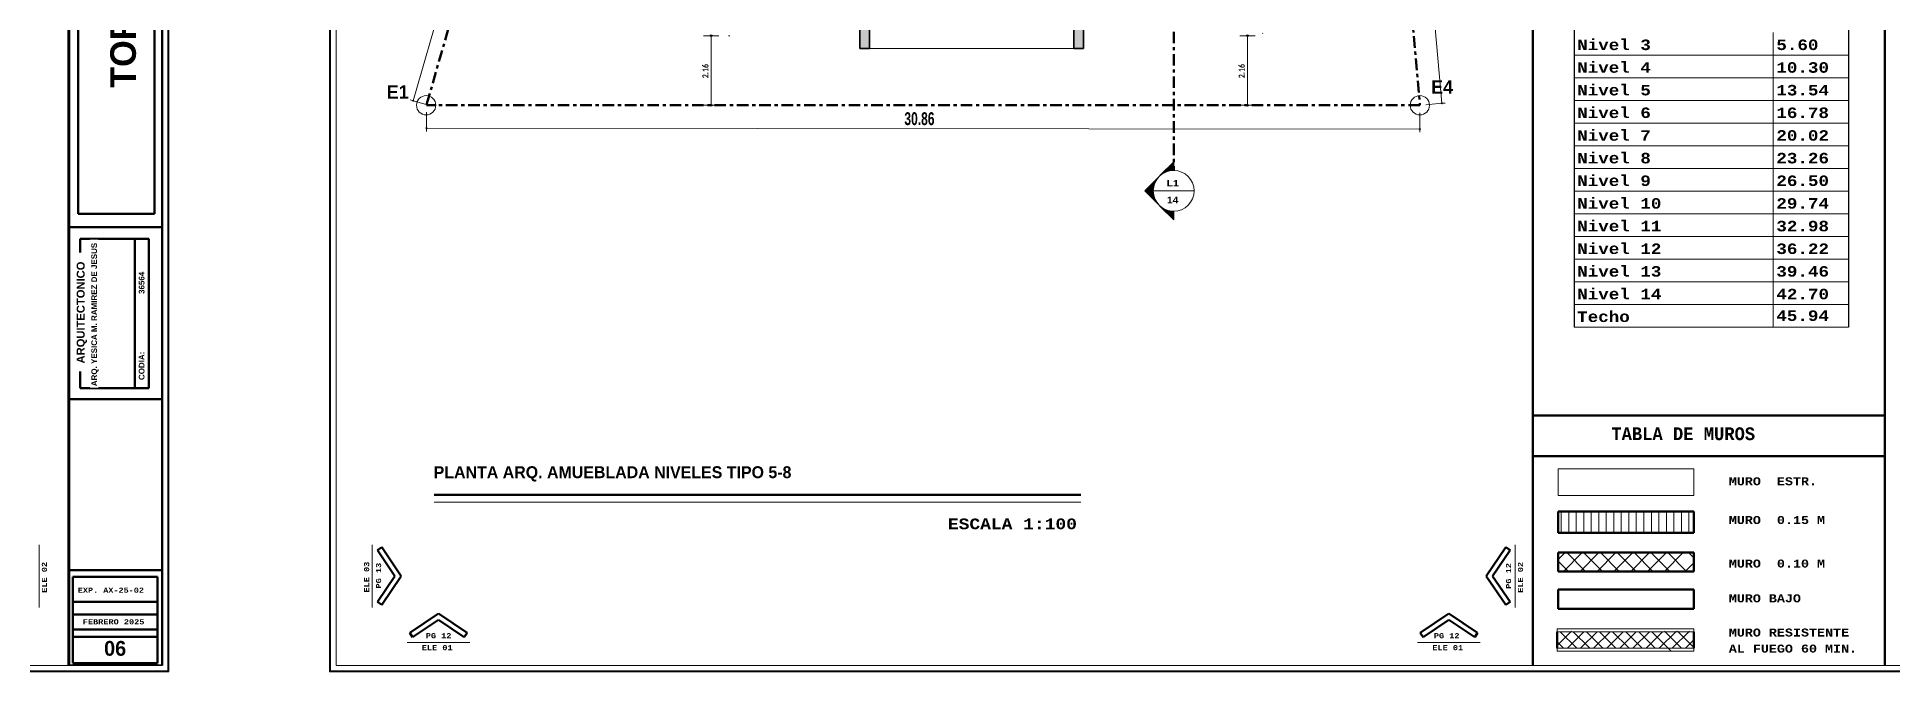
# Model space of a CAD drawing. Header units: metres. Extents: x -144 to 1000, y -717 to 29.
# Drawn here: x 528.3 to 586, y -589.1 to -569.4 of the extents above; entities that cross this region are included whole.
import ezdxf

# ---------------------------------------------------------------- set-up
doc = ezdxf.new("R2010")
doc.units = ezdxf.units.M
for name, pattern in [('Basculante', [0.11625, 0.075, -0.04125]), ('Dash Dot 3_16_', [0.595313, 0.357187, -0.119063, 0, -0.119063]), ('Derribado', [0.36, 0.24, -0.12])]:
    doc.linetypes.add(name, pattern=pattern)
doc.layers.get('0').update_dxf_attribs({"color": 1})
for name, color, linetype, lineweight in [('A-ANNO-DIMS', 1, 'Continuous', 9), ('A-DETL', 1, 'Continuous', 9), ('A-DETL-GENF', 1, 'Continuous', 9), ('A-DETL-THIN', 1, 'Continuous', 9), ('A-DETL-WIDE', 1, 'Continuous', 100), ('A-FLOR-HRAL', 1, 'Continuous', 9), ('A-WALL', 4, 'Continuous', 9), ('G-ANNO-SCHD', 1, 'Continuous', 9), ('G-ANNO-SYMB', 1, 'Continuous', 9), ('G-ANNO-TEXT', 2, 'Continuous', 9), ('G-ANNO-TTLB', 3, 'Continuous', 18), ('G-ANNO-TTLB-WIDE', 1, 'Continuous', 70), ('G-IMPT', 1, 'Continuous', 9), ('S-COLS', 7, 'Continuous', 9)]:
    doc.layers.add(name, color=color, linetype=linetype, lineweight=lineweight)
doc.layers.add('A-WALL-PATT', color=7, linetype='Continuous', lineweight=35, true_color=0x9c9c9c)
doc.styles.add('Arial Black', font='', dxfattribs={"height": 0.15})
doc.styles.add('Arial_B', font='arialbd.ttf', dxfattribs={"height": 0.0025})
doc.styles.add('Arial_B_1', font='arialbd.ttf', dxfattribs={"height": 0.001786})
doc.styles.add('Britannic Bold_B', font='', dxfattribs={"width": 0.7})
doc.styles.add('Britannic Bold_B_1', font='', dxfattribs={"width": 0.7, "height": 0.4})
doc.styles.add('Britannic Bold_B_4', font='', dxfattribs={"height": 0.004465})
doc.styles.add('Britannic Bold_B_6', font='', dxfattribs={"height": 0.005})
doc.styles.add('Britannic Bold_B_8', font='', dxfattribs={"height": 0.006})
doc.styles.add('Calibri_B_7', font='calibrib.ttf', dxfattribs={"width": 0.8, "height": 0.18})
doc.styles.add('Courier New_B_2', font='courbd.ttf', dxfattribs={"height": 0.0016})
doc.styles.add('Courier New_B_3', font='courbd.ttf', dxfattribs={"height": 0.2625})
doc.styles.add('Courier New_B_4', font='courbd.ttf', dxfattribs={"height": 0.001587})
doc.styles.add('Courier New_B_5', font='courbd.ttf', dxfattribs={"width": 0.8, "height": 0.51})
doc.styles.add('Courier New_B_6', font='courbd.ttf', dxfattribs={"height": 0.002})
doc.styles.add('Courier New_B_8', font='courbd.ttf', dxfattribs={"height": 0.0035})
doc.styles.add('Courier New_B_9', font='courbd.ttf', dxfattribs={"height": 0.003591})
doc.styles.get('Arial Black').set_extended_font_data('Arial Black')
doc.styles.get('Britannic Bold_B').set_extended_font_data('Britannic Bold', bold=True)
doc.styles.get('Britannic Bold_B_1').set_extended_font_data('Britannic Bold', bold=True)
doc.styles.get('Britannic Bold_B_4').set_extended_font_data('Britannic Bold', bold=True)
doc.styles.get('Britannic Bold_B_6').set_extended_font_data('Britannic Bold', bold=True)
doc.styles.get('Britannic Bold_B_8').set_extended_font_data('Britannic Bold', bold=True)

# ---------------------------------------------------------------- blocks, each defined once
blk = doc.blocks.new('tarjeta de nathalie 00')
at = {"layer": 'G-IMPT', "lineweight": 9}
h = blk.add_hatch(color=3, dxfattribs=at)
h.paths.add_polyline_path([(-145.23888, -717.38489), (-145.21019, -717.38489), (-145.21019, -716.89355), (-145.21019, -716.79934), (-145.23888, -716.79934), (-145.23888, -716.89379)])
h.paths.add_polyline_path([(-145.20996, -716.7991), (-145.20996, -717.3851), (-145.2392, -717.3851), (-145.2392, -716.7991)])
h.paths.add_polyline_path([(-145.23902, -717.3868), (-145.20826, -717.3868), (-145.20826, -716.7974), (-145.2392, -716.7974), (-146.09866, -716.7974), (-146.09866, -717.3868)])
h.paths.add_polyline_path([(-145.20795, -716.79707), (-145.20795, -717.3871), (-146.09898, -717.3871), (-146.09898, -716.79707)])
at = {"layer": 'G-ANNO-TTLB'}
for p, q in [((-146.09898, -716.79707), (-146.09898, -717.3871)), ((-146.09898, -716.79707), (-146.09898, -717.38713)), ((-146.09866, -717.3868), (-146.09866, -716.7974)), ((-146.09696, -717.3851), (-146.09696, -716.7991)), ((-145.23902, -717.3868), (-146.09866, -717.3868))]:
    blk.add_line(p, q, dxfattribs=at)
at = {"layer": 'G-ANNO-TTLB', "color": 3}
for p, q in [((-145.20795, -717.3871), (-145.20795, -716.79707)), ((-145.20795, -717.38713), (-145.20795, -716.79707)), ((-145.2392, -716.7991), (-145.2392, -717.3851)), ((-145.20996, -717.3851), (-145.20996, -716.7991)), ((-145.20826, -716.7974), (-145.20826, -717.3868)), ((-145.23888, -717.38489), (-145.23888, -716.89379)), ((-145.21019, -716.89355), (-145.21019, -717.38489)), ((-146.09898, -717.3871), (-145.20795, -717.3871)), ((-146.09898, -717.38713), (-145.20795, -717.38713)), ((-145.20996, -717.3851), (-146.09696, -717.3851)), ((-145.2392, -717.3851), (-145.20996, -717.3851)), ((-145.20826, -717.3868), (-145.23902, -717.3868)), ((-145.21019, -717.38489), (-145.23888, -717.38489))]:
    blk.add_line(p, q, dxfattribs=at)
at = {"layer": 'G-ANNO-TTLB-WIDE', "color": 3}
for p, q in [((-145.2392, -716.7991), (-145.2392, -717.3851)), ((-145.20996, -716.7991), (-145.20996, -717.3851)), ((-145.21233, -717.24403), (-145.21233, -717.0241)), ((-145.23627, -717.16403), (-145.23627, -717.24403)), ((-145.2392, -717.24821), (-145.20996, -717.24821)), ((-145.2392, -717.30194), (-145.2392, -717.24821)), ((-145.23627, -717.24403), (-145.21233, -717.24403)), ((-145.20996, -717.24821), (-145.20996, -717.30194)), ((-145.23559, -717.25789), (-145.23559, -717.25185)), ((-145.23559, -717.25185), (-145.21413, -717.25185)), ((-145.21856, -717.29848), (-145.21856, -717.25185)), ((-145.21413, -717.25185), (-145.21413, -717.29848)), ((-145.23559, -717.29848), (-145.23559, -717.29331)), ((-145.21413, -717.29848), (-145.23559, -717.29848)), ((-145.20996, -717.30194), (-145.2392, -717.30194)), ((-145.2392, -717.35541), (-145.20996, -717.35541)), ((-145.23791, -717.35747), (-145.21146, -717.35747)), ((-145.23791, -717.3844), (-145.23791, -717.35747)), ((-145.21146, -717.35747), (-145.21146, -717.3844)), ((-145.23791, -717.36524), (-145.23791, -717.36926)), ((-145.21146, -717.36524), (-145.23791, -717.36524)), ((-145.21146, -717.36926), (-145.21146, -717.36524)), ((-145.23791, -717.36926), (-145.21146, -717.36926)), ((-145.23791, -717.3739), (-145.22469, -717.3739)), ((-145.23791, -717.3844), (-145.23791, -717.3739)), ((-145.23791, -717.3739), (-145.21146, -717.3739)), ((-145.23791, -717.37615), (-145.23791, -717.3739)), ((-145.21146, -717.37615), (-145.23791, -717.37615)), ((-145.22469, -717.3739), (-145.21146, -717.3739)), ((-145.21146, -717.3739), (-145.21146, -717.3844)), ((-145.21146, -717.3739), (-145.21146, -717.37615)), ((-145.21146, -717.3844), (-145.23791, -717.3844)), ((-145.22469, -717.3844), (-145.23791, -717.3844)), ((-145.21146, -717.3844), (-145.22469, -717.3844))]:
    blk.add_line(p, q, dxfattribs=at)
at = {"layer": 'G-ANNO-TTLB', "lineweight": 9, "attachment_point": 1}
for s, insert, char_height, width, style in [('EXP. AX-25-02', (-145.23635, -717.36083), 0.0015875, 0.027097, 'Courier New_B_4'), ('FEBRERO 2025', (-145.23478, -717.37069), 0.0016, 0.0250126, 'Courier New_B_3')]:
    blk.add_mtext(s, dxfattribs=dict(at, insert=insert, char_height=char_height, width=width, style=style))
at = {"layer": 'G-ANNO-TTLB', "lineweight": 9, "attachment_point": 1, "rotation": 90, "bg_fill": 3, "box_fill_scale": 1.25, "bg_fill_color": 256, "bg_fill_true_color": 13158600, "bg_fill_transparency": 0}
for s, insert, char_height, width, style in [('TORRE GIUALCA I', (-145.2262, -717.20472), 0.008, 0.1678172, 'Britannic Bold_B_4'), ('CODIA:                          36564', (-145.2173, -717.29598), 0.0017859, 0.0412887, 'Arial_B_1'), ('ARQUITECTONICO', (-145.2367, -717.2908), 0.0025, 0.0340148, 'Arial_B')]:
    blk.add_mtext(s, dxfattribs=dict(at, insert=insert, char_height=char_height, width=width, style=style))
at = {"layer": 'G-ANNO-TTLB', "lineweight": 9, "insert": (-145.23213, -717.2979), "char_height": 0.0017859, "width": 0.0453611, "attachment_point": 1, "rotation": 90, "style": 'Arial_B_1', "bg_fill": 3, "box_fill_scale": 1.25, "bg_fill_color": 256, "bg_fill_true_color": 13158600, "bg_fill_transparency": 0}
blk.add_mtext('\\pxt4;ARQ. YESICA M. RAMIREZ DE JESUS', dxfattribs=at)
blk = doc.blocks.new('A$C4d52d4f2')
for p, q in [((-0.50224, -0.34445), (-0.50224, -0.48242)), ((-0.41646, -0.34445), (-0.41646, -0.48242))]:
    blk.add_line(p, q)
at = {"layer": 'A-DETL', "color": 8, "lineweight": 18, "true_color": 0x808080}
for p, q in [((-0.50624, -0.54672), (-0.50624, -0.53997)), ((-0.5039, -0.54672), (-0.5039, -0.53997)), ((-0.50155, -0.54672), (-0.50155, -0.53997)), ((-0.49921, -0.54672), (-0.49921, -0.53997)), ((-0.49686, -0.54672), (-0.49686, -0.53997)), ((-0.49452, -0.54672), (-0.49452, -0.53997)), ((-0.49217, -0.54672), (-0.49217, -0.53997)), ((-0.48983, -0.54672), (-0.48983, -0.53997)), ((-0.48748, -0.54672), (-0.48748, -0.53997)), ((-0.48514, -0.54672), (-0.48514, -0.53997)), ((-0.48279, -0.54672), (-0.48279, -0.53997)), ((-0.48045, -0.54672), (-0.48045, -0.53997)), ((-0.4781, -0.54672), (-0.4781, -0.53997)), ((-0.47576, -0.54672), (-0.47576, -0.53997)), ((-0.47341, -0.54672), (-0.47341, -0.53997)), ((-0.47338, -0.54672), (-0.47338, -0.53997)), ((-0.47107, -0.54672), (-0.47107, -0.53997)), ((-0.46872, -0.54672), (-0.46872, -0.53997)), ((-0.46869, -0.54672), (-0.46869, -0.53997)), ((-0.46638, -0.54672), (-0.46638, -0.53997)), ((-0.46634, -0.54672), (-0.46634, -0.53997)), ((-0.50716, -0.55504), (-0.50499, -0.55287)), ((-0.50716, -0.55551), (-0.50393, -0.55874)), ((-0.50558, -0.55874), (-0.49972, -0.55287)), ((-0.50453, -0.55287), (-0.49867, -0.55874)), ((-0.50032, -0.55874), (-0.49446, -0.55287)), ((-0.49927, -0.55287), (-0.4934, -0.55874)), ((-0.49506, -0.55874), (-0.48919, -0.55287)), ((-0.494, -0.55287), (-0.48814, -0.55874)), ((-0.48979, -0.55874), (-0.48393, -0.55287)), ((-0.48874, -0.55287), (-0.48288, -0.55874)), ((-0.48453, -0.55874), (-0.47866, -0.55287)), ((-0.48347, -0.55287), (-0.47761, -0.55874)), ((-0.47926, -0.55874), (-0.4734, -0.55287)), ((-0.47821, -0.55287), (-0.47235, -0.55874)), ((-0.474, -0.55874), (-0.46813, -0.55287)), ((-0.47294, -0.55287), (-0.46708, -0.55874)), ((-0.46755, -0.55874), (-0.46485, -0.55604)), ((-0.4665, -0.55287), (-0.46485, -0.55452)), ((-0.50753, -0.58186), (-0.50305, -0.57738)), ((-0.50658, -0.57759), (-0.50153, -0.58264)), ((-0.50421, -0.58264), (-0.49917, -0.57759)), ((-0.50248, -0.57759), (-0.49744, -0.58264)), ((-0.50012, -0.58264), (-0.49507, -0.57759)), ((-0.49839, -0.57759), (-0.49334, -0.58264)), ((-0.49602, -0.58264), (-0.49098, -0.57759)), ((-0.49429, -0.57759), (-0.48925, -0.58264)), ((-0.49193, -0.58264), (-0.48688, -0.57759)), ((-0.4902, -0.57759), (-0.48515, -0.58264)), ((-0.48783, -0.58264), (-0.48279, -0.57759)), ((-0.4861, -0.57759), (-0.48106, -0.58264)), ((-0.48374, -0.58264), (-0.47869, -0.57759)), ((-0.48201, -0.57759), (-0.47696, -0.58264)), ((-0.47964, -0.58264), (-0.4746, -0.57759)), ((-0.47791, -0.57759), (-0.47191, -0.58359)), ((-0.47555, -0.58264), (-0.47029, -0.57738)), ((-0.47555, -0.58264), (-0.4705, -0.57759)), ((-0.47403, -0.57738), (-0.46877, -0.58264)), ((-0.47145, -0.58264), (-0.46619, -0.57738)), ((-0.46993, -0.57738), (-0.46485, -0.58246)), ((-0.50753, -0.58073), (-0.50563, -0.58264)), ((-0.46736, -0.58264), (-0.46485, -0.58014))]:
    blk.add_line(p, q, dxfattribs=at)
at = {"layer": 'A-DETL', "color": 7, "lineweight": 100}
for p, q in [((-0.87475, -0.55119), (-0.87612, -0.55211)), ((-0.87612, -0.55211), (-0.87069, -0.56017)), ((-0.87475, -0.55119), (-0.86869, -0.56017)), ((-0.52361, -0.55119), (-0.52968, -0.56017)), ((-0.52224, -0.55211), (-0.52768, -0.56017)), ((-0.52361, -0.55119), (-0.52224, -0.55211)), ((-0.87612, -0.56824), (-0.87069, -0.56017)), ((-0.87475, -0.56916), (-0.86869, -0.56017)), ((-0.52361, -0.56916), (-0.52968, -0.56017)), ((-0.52224, -0.56824), (-0.52768, -0.56017)), ((-0.87475, -0.56916), (-0.87612, -0.56824)), ((-0.86601, -0.5779), (-0.85702, -0.57184)), ((-0.86509, -0.57927), (-0.85702, -0.57383)), ((-0.84804, -0.5779), (-0.85702, -0.57184)), ((-0.84896, -0.57927), (-0.85702, -0.57383)), ((-0.55033, -0.5779), (-0.54134, -0.57184)), ((-0.54941, -0.57927), (-0.54134, -0.57383)), ((-0.53236, -0.5779), (-0.54134, -0.57184)), ((-0.53328, -0.57927), (-0.54134, -0.57383)), ((-0.52361, -0.56916), (-0.52224, -0.56824)), ((-0.86601, -0.5779), (-0.86509, -0.57927)), ((-0.84804, -0.5779), (-0.84896, -0.57927)), ((-0.55033, -0.5779), (-0.54941, -0.57927)), ((-0.53236, -0.5779), (-0.53328, -0.57927))]:
    blk.add_line(p, q, dxfattribs=at)
at = {"layer": 'A-DETL-THIN'}
for p, q in [((-0.44001, -0.39042), (-0.44001, -0.3975)), ((-0.44001, -0.3975), (-0.50224, -0.3975)), ((-0.41646, -0.3975), (-0.44001, -0.3975)), ((-0.44001, -0.3975), (-0.44001, -0.40457)), ((-0.44001, -0.40457), (-0.50224, -0.40457)), ((-0.41646, -0.40457), (-0.44001, -0.40457)), ((-0.44001, -0.40457), (-0.44001, -0.41165)), ((-0.44001, -0.41165), (-0.50224, -0.41165)), ((-0.41646, -0.41165), (-0.44001, -0.41165)), ((-0.44001, -0.41165), (-0.44001, -0.41873)), ((-0.44001, -0.41873), (-0.50224, -0.41873)), ((-0.41646, -0.41873), (-0.44001, -0.41873)), ((-0.44001, -0.41873), (-0.44001, -0.42581)), ((-0.44001, -0.42581), (-0.50224, -0.42581)), ((-0.41646, -0.42581), (-0.44001, -0.42581)), ((-0.44001, -0.42581), (-0.44001, -0.43288)), ((-0.44001, -0.43288), (-0.50224, -0.43288)), ((-0.41646, -0.43288), (-0.44001, -0.43288)), ((-0.44001, -0.43288), (-0.44001, -0.43996)), ((-0.44001, -0.43996), (-0.50224, -0.43996)), ((-0.41646, -0.43996), (-0.44001, -0.43996)), ((-0.44001, -0.43996), (-0.44001, -0.44704)), ((-0.44001, -0.44704), (-0.50224, -0.44704)), ((-0.41646, -0.44704), (-0.44001, -0.44704)), ((-0.44001, -0.44704), (-0.44001, -0.45411)), ((-0.44001, -0.45411), (-0.50224, -0.45411)), ((-0.41646, -0.45411), (-0.44001, -0.45411)), ((-0.44001, -0.45411), (-0.44001, -0.46119)), ((-0.44001, -0.46119), (-0.50224, -0.46119)), ((-0.44001, -0.46119), (-0.44001, -0.46827)), ((-0.41646, -0.46119), (-0.44001, -0.46119)), ((-0.44001, -0.46827), (-0.50224, -0.46827)), ((-0.41646, -0.46827), (-0.44001, -0.46827)), ((-0.44001, -0.46827), (-0.44001, -0.47535)), ((-0.44001, -0.47535), (-0.50224, -0.47535)), ((-0.41646, -0.47535), (-0.44001, -0.47535)), ((-0.44001, -0.47535), (-0.44001, -0.48242)), ((-0.44001, -0.48242), (-0.50224, -0.48242)), ((-0.41646, -0.48242), (-0.44001, -0.48242))]:
    blk.add_line(p, q, dxfattribs=at)
at = {"layer": 'A-DETL-THIN', "lineweight": 18}
for p, q in [((-0.46485, -0.52673), (-0.50716, -0.52673)), ((-0.50716, -0.52673), (-0.50716, -0.535)), ((-0.46485, -0.535), (-0.46485, -0.52673)), ((-0.50716, -0.535), (-0.46485, -0.535)), ((-0.87776, -0.55038), (-0.87776, -0.56996)), ((-0.52061, -0.55038), (-0.52061, -0.56996)), ((-0.04047, -0.55038), (-0.04047, -0.56996)), ((-0.50753, -0.5767), (-0.50753, -0.57759)), ((-0.46485, -0.5767), (-0.50753, -0.5767)), ((-0.50753, -0.57759), (-0.46485, -0.57759)), ((-0.46485, -0.57759), (-0.46485, -0.5767)), ((-0.84724, -0.58091), (-0.86681, -0.58091)), ((-0.55113, -0.58091), (-0.53155, -0.58091)), ((-0.50753, -0.5827), (-0.50753, -0.58359)), ((-0.46485, -0.5827), (-0.50753, -0.5827)), ((-0.50753, -0.58359), (-0.46485, -0.58359)), ((-0.46485, -0.58359), (-0.46485, -0.5827))]:
    blk.add_line(p, q, dxfattribs=at)
at = {"layer": 'A-DETL-WIDE'}
for p, q in [((-0.51513, -0.58802), (-0.51513, -0.00202)), ((-0.40513, -0.58802), (-0.40513, -0.00202)), ((-0.51513, -0.51005), (-0.51513, -0.52277)), ((-0.40513, -0.51005), (-0.51513, -0.51005)), ((-0.40513, -0.52277), (-0.40513, -0.51005)), ((-0.40513, -0.52277), (-0.51513, -0.52277)), ((-0.51513, -0.52277), (-0.40513, -0.52277)), ((-0.50716, -0.53997), (-0.50716, -0.54672)), ((-0.46485, -0.53997), (-0.50716, -0.53997)), ((-0.46485, -0.54672), (-0.46485, -0.53997)), ((-0.50716, -0.54672), (-0.46485, -0.54672)), ((-0.50716, -0.55287), (-0.50716, -0.55874)), ((-0.46485, -0.55287), (-0.50716, -0.55287)), ((-0.46485, -0.55874), (-0.46485, -0.55287)), ((-0.50716, -0.55874), (-0.46485, -0.55874)), ((-0.46485, -0.56436), (-0.50716, -0.56436)), ((-0.50716, -0.56436), (-0.50716, -0.57042)), ((-0.46485, -0.57042), (-0.46485, -0.56436)), ((-0.50716, -0.57042), (-0.46485, -0.57042)), ((-0.50753, -0.57759), (-0.50753, -0.5827)), ((-0.46485, -0.5827), (-0.46485, -0.57759))]:
    blk.add_line(p, q, dxfattribs=at)
at = {"layer": 'G-ANNO-SCHD', "char_height": 0.003283, "attachment_point": 1, "line_spacing_factor": 1.118013, "style": 'Courier New_B_9'}
for s, insert, width in [('Nivel 3', (-0.50128, -0.39261), 0.03515), ('5.60', (-0.43905, -0.39261), 0.0123581), ('Nivel 4', (-0.50128, -0.39969), 0.0305443), ('10.30', (-0.43905, -0.39969), 0.0154477), ('Nivel 5', (-0.50128, -0.40677), 0.0322239), ('13.54', (-0.43905, -0.40677), 0.0154477), ('Nivel 6', (-0.50128, -0.41384), 0.032651), ('16.78', (-0.43905, -0.41384), 0.0140758), ('Nivel 7', (-0.50128, -0.42092), 0.0322239), ('20.02', (-0.43905, -0.42092), 0.0153562), ('Nivel 8', (-0.50128, -0.428), 0.032651), ('23.26', (-0.43905, -0.428), 0.0154477), ('Nivel 9', (-0.50128, -0.43507), 0.0322239), ('26.50', (-0.43905, -0.43507), 0.0154477), ('Nivel 10', (-0.50128, -0.44215), 0.032651), ('29.74', (-0.43905, -0.44215), 0.0154477), ('Nivel 11', (-0.50128, -0.44923), 0.0322239), ('32.98', (-0.43905, -0.44923), 0.0151733), ('Nivel 12', (-0.50128, -0.45631), 0.032651), ('36.22', (-0.43905, -0.45631), 0.0154477), ('Nivel 13', (-0.50128, -0.46338), 0.0322239), ('39.46', (-0.43905, -0.46338), 0.0154477), ('Nivel 14', (-0.50128, -0.47046), 0.032651), ('42.70', (-0.43905, -0.47046), 0.0154477), ('Techo', (-0.50128, -0.47754), 0.032651), ('45.94', (-0.43905, -0.47721), 0.0154477)]:
    blk.add_mtext(s, dxfattribs=dict(at, insert=insert, width=width))
at = {"layer": 'G-ANNO-TEXT', "attachment_point": 1}
for s, insert, char_height, width, style in [('TABLA DE MUROS', (-0.49058, -0.51373), 0.004, 0.0718312, 'Courier New_B_5'), ('MURO  ESTR.', (-0.4539, -0.52932), 0.0025, 0.0282194, 'Courier New_B_6'), ('MURO  0.15 M', (-0.4539, -0.54143), 0.0025, 0.0307848, 'Courier New_B_6'), ('MURO  0.10 M', (-0.4539, -0.55502), 0.0025, 0.0307848, 'Courier New_B_6'), ('MURO BAJO', (-0.4539, -0.56589), 0.0025, 0.0230886, 'Courier New_B_6'), ('PG 12', (-0.86099, -0.57801), 0.0016, 0.0104219, 'Courier New_B_2'), ('PG 12', (-0.54605, -0.57801), 0.0016, 0.0104219, 'Courier New_B_2'), ('MURO RESISTENTE', (-0.4539, -0.57656), 0.0025, 0.038481, 'Courier New_B_6'), ('ELE 01', (-0.86224, -0.58174), 0.0016, 0.0125063, 'Courier New_B_2'), ('ELE 01', (-0.54652, -0.58174), 0.0016, 0.0125063, 'Courier New_B_2'), ('AL FUEGO 60 MIN.', (-0.4539, -0.58158), 0.0025, 0.0410464, 'Courier New_B_6')]:
    blk.add_mtext(s, dxfattribs=dict(at, insert=insert, char_height=char_height, width=width, style=style))
at = {"layer": 'G-ANNO-TEXT', "char_height": 0.0016, "attachment_point": 1, "rotation": 90, "style": 'Courier New_B_2'}
for s, insert, width in [('ELE 03', (-0.88027, -0.56532), 0.0125063), ('PG 13', (-0.87654, -0.56407), 0.0104219), ('PG 12', (-0.52351, -0.56414), 0.0104219), ('ELE 02', (-0.51978, -0.56539), 0.0125063), ('ELE 02', (-0.03963, -0.56539), 0.0125063)]:
    blk.add_mtext(s, dxfattribs=dict(at, insert=insert, width=width))
blk = doc.blocks.new('O')
at = {"layer": 'A-ANNO-DIMS', "lineweight": 25, "true_color": 0x0000ff}
h = blk.add_hatch(color=5, dxfattribs=at)
edge = h.paths.add_edge_path()
edge.add_arc((544.826, -508.39), 0.015, 0, 360)
h = blk.add_hatch(color=5, dxfattribs=at)
edge = h.paths.add_edge_path()
edge.add_arc((576.78, -508.467), 0.015, 0, 360)
h = blk.add_hatch(color=5, dxfattribs=at)
edge = h.paths.add_edge_path()
edge.add_arc((545.236, -509.243), 0.015, 0, 360)
h = blk.add_hatch(color=5, dxfattribs=at)
edge = h.paths.add_edge_path()
edge.add_arc((576.098, -509.267), 0.015, 0, 360)
at = {"layer": 'A-WALL-PATT', "lineweight": 5, "true_color": 0x747474}
h = blk.add_hatch(color=8, dxfattribs=at)
h.paths.add_polyline_path([(565.653, -506.769), (565.653, -505.018), (565.353, -505.018), (565.353, -506.769)])
h.paths.add_polyline_path([(559.003, -506.769), (559.003, -505.018), (558.703, -505.018), (558.703, -506.769)])
at = {"layer": 'G-ANNO-SYMB'}
h = blk.add_hatch(color=256, dxfattribs=at)
edge = h.paths.add_edge_path()
edge.add_arc((568.451, -511.186), 0.635, 135, 180)
edge.add_line((567.816, -511.186), (567.553, -511.186))
edge.add_line((567.553, -511.186), (568.002, -510.737))
h = blk.add_hatch(color=256, dxfattribs=at)
edge = h.paths.add_edge_path()
edge.add_line((568.024, -510.714), (568.451, -510.287))
edge.add_line((568.451, -510.287), (568.451, -510.55))
edge.add_arc((568.451, -511.186), 0.636, 90, 132.0784)
h = blk.add_hatch(color=256, dxfattribs=at)
edge = h.paths.add_edge_path()
edge.add_line((568.002, -511.635), (567.553, -511.186))
edge.add_line((567.553, -511.186), (567.816, -511.186))
edge.add_arc((568.451, -511.186), 0.635, 180, 225)
h = blk.add_hatch(color=256, dxfattribs=at)
edge = h.paths.add_edge_path()
edge.add_arc((568.451, -511.186), 0.636, 227.9216, 270)
edge.add_line((568.451, -511.821), (568.451, -512.084))
edge.add_line((568.451, -512.084), (568.024, -511.657))
at = {"layer": 'A-ANNO-DIMS', "color": 5, "true_color": 0x0000ff}
for p, q in [((574.38, -481.393), (576.78, -508.467)), ((544.826, -508.39), (551.807, -484.098)), ((544.826, -508.39), (544.73, -508.362)), ((544.826, -508.39), (545.307, -508.528)), ((545.236, -509.243), (545.236, -508.743)), ((576.098, -509.267), (576.098, -508.767)), ((576.78, -508.467), (576.282, -508.511)), ((576.78, -508.467), (576.88, -508.458)), ((576.098, -509.267), (545.236, -509.243)), ((545.236, -509.243), (545.236, -509.343)), ((576.098, -509.267), (576.098, -509.367))]:
    blk.add_line(p, q, dxfattribs=at)
at = {"layer": 'A-ANNO-DIMS', "color": 5, "lineweight": 25, "true_color": 0x0000ff}
for centre in [(544.826, -508.39), (576.78, -508.467), (545.236, -509.243), (576.098, -509.267)]:
    blk.add_circle(centre, 0.015, dxfattribs=at)
at = {"layer": 'A-DETL', "color": 7, "linetype": 'Dash Dot 3_16_', "lineweight": 70}
for p, q in [((573.698, -481.453), (576.098, -508.527)), ((545.242, -508.509), (552.222, -484.217)), ((576.098, -508.527), (545.236, -508.527))]:
    blk.add_line(p, q, dxfattribs=at)
at = {"layer": 'A-DETL-THIN'}
for centre in [(545.229, -508.527), (576.098, -508.527)]:
    blk.add_circle(centre, 0.3, dxfattribs=at)
at = {"layer": 'A-WALL', "lineweight": 35}
for p, q in [((558.703, -505.018), (558.703, -506.769)), ((559.003, -506.769), (559.003, -505.018)), ((565.353, -505.018), (565.353, -506.769)), ((565.653, -506.769), (565.653, -505.018)), ((558.703, -506.769), (559.003, -506.769)), ((565.353, -506.769), (565.653, -506.769))]:
    blk.add_line(p, q, dxfattribs=at)
at = {"layer": 'A-WALL'}
blk.add_line((565.353, -506.769), (559.003, -506.769), dxfattribs=at)
at = {"layer": 'G-ANNO-SYMB', "linetype": 'Dash Dot 3_16_', "lineweight": 70}
blk.add_line((568.451, -500.68), (568.451, -510.551), dxfattribs=at)
at = {"layer": 'G-ANNO-SYMB', "lineweight": 18}
for p, q in [((567.553, -511.186), (568.451, -510.287)), ((568.002, -510.737), (567.553, -511.186)), ((568.451, -510.287), (568.024, -510.714)), ((568.451, -510.551), (568.451, -510.287)), ((568.451, -510.55), (568.451, -510.287)), ((567.553, -511.186), (568.451, -512.084)), ((567.816, -511.186), (567.553, -511.186)), ((567.553, -511.186), (568.002, -511.635)), ((567.553, -511.186), (567.816, -511.186)), ((567.816, -511.186), (569.086, -511.186)), ((568.024, -511.657), (568.451, -512.084)), ((568.451, -511.821), (568.451, -512.084)), ((568.451, -512.084), (568.451, -511.821))]:
    blk.add_line(p, q, dxfattribs=at)
for radius, start, end in [(0.635, 90, 270), (0.635, 135, 180), (0.636, 90, 132.0784), (0.635, 270, 90), (0.635, 180, 225), (0.636, 227.9216, 270)]:
    blk.add_arc((568.451, -511.186), radius, start, end, dxfattribs=at)
at = {"layer": 'A-ANNO-DIMS', "color": 5, "true_color": 0x0000ff, "insert": (560.084, -508.744), "char_height": 0.4, "width": 1.40028, "attachment_point": 1, "rotation": 359.95481, "line_spacing_factor": 1.000203, "style": 'Britannic Bold_B_1'}
blk.add_mtext('30.86', dxfattribs=at)
at = {"layer": 'G-ANNO-SYMB', "style": 'Arial Black'}
for s, p in [('L1', (568.237, -511.049)), ('14', (568.241, -511.569))]:
    blk.add_text(s, height=0.2, dxfattribs=at).set_placement(p)
at = {"layer": 'G-ANNO-TEXT', "style": 'Britannic Bold_B'}
for s, p in [('E4', (576.445, -508.17)), ('E1', (544.003, -508.327))]:
    blk.add_text(s, height=0.42, dxfattribs=at).set_placement(p)
blk = doc.blocks.new('OOOO')
at = {"layer": 'A-ANNO-DIMS', "lineweight": 25, "true_color": 0x0000ff}
h = blk.add_hatch(color=5, dxfattribs=at)
edge = h.paths.add_edge_path()
edge.add_arc((614.412, -488.218), 0.025, 0, 360)
h = blk.add_hatch(color=5, dxfattribs=at)
edge = h.paths.add_edge_path()
edge.add_arc((610.748, -488.649), 0.025, 0, 360)
h = blk.add_hatch(color=5, dxfattribs=at)
edge = h.paths.add_edge_path()
edge.add_arc((607.419, -489.146), 0.025, 0, 360)
h = blk.add_hatch(color=5, dxfattribs=at)
edge = h.paths.add_edge_path()
edge.add_arc((604.054, -489.562), 0.025, 0, 360)
h = blk.add_hatch(color=5, dxfattribs=at)
edge = h.paths.add_edge_path()
edge.add_arc((597.736, -490.39), 0.025, 0, 360)
h = blk.add_hatch(color=5, dxfattribs=at)
edge = h.paths.add_edge_path()
edge.add_arc((600.097, -490.09), 0.025, 0, 360)
h = blk.add_hatch(color=5, dxfattribs=at)
edge = h.paths.add_edge_path()
edge.add_arc((600.097, -491.625), 0.025, 0, 360)
h = blk.add_hatch(color=5, dxfattribs=at)
edge = h.paths.add_edge_path()
edge.add_arc((604.054, -491.625), 0.025, 0, 360)
h = blk.add_hatch(color=5, dxfattribs=at)
edge = h.paths.add_edge_path()
edge.add_arc((607.419, -491.575), 0.025, 0, 360)
h = blk.add_hatch(color=5, dxfattribs=at)
edge = h.paths.add_edge_path()
edge.add_arc((610.748, -491.575), 0.025, 0, 360)
h = blk.add_hatch(color=5, dxfattribs=at)
edge = h.paths.add_edge_path()
edge.add_arc((597.736, -491.925), 0.025, 0, 360)
h = blk.add_hatch(color=5, dxfattribs=at)
edge = h.paths.add_edge_path()
edge.add_arc((614.412, -491.825), 0.025, 0, 360)
h = blk.add_hatch(color=5, dxfattribs=at)
edge = h.paths.add_edge_path()
edge.add_arc((594.78, -493.185), 0.025, 0, 360)
h = blk.add_hatch(color=5, dxfattribs=at)
edge = h.paths.add_edge_path()
edge.add_arc((596.286, -493.185), 0.025, 0, 360)
h = blk.add_hatch(color=5, dxfattribs=at)
edge = h.paths.add_edge_path()
edge.add_arc((615.286, -493.59), 0.025, 0, 360)
h = blk.add_hatch(color=5, dxfattribs=at)
edge = h.paths.add_edge_path()
edge.add_arc((617.448, -493.59), 0.025, 0, 360)
h = blk.add_hatch(color=5, dxfattribs=at)
edge = h.paths.add_edge_path()
edge.add_arc((594.219, -495.133), 0.025, 0, 360)
h = blk.add_hatch(color=5, dxfattribs=at)
edge = h.paths.add_edge_path()
edge.add_arc((595.986, -495.133), 0.025, 0, 360)
h = blk.add_hatch(color=5, dxfattribs=at)
edge = h.paths.add_edge_path()
edge.add_arc((593.472, -497.424), 0.025, 0, 360)
h = blk.add_hatch(color=5, dxfattribs=at)
edge = h.paths.add_edge_path()
edge.add_arc((595.583, -497.424), 0.025, 0, 360)
h = blk.add_hatch(color=5, dxfattribs=at)
edge = h.paths.add_edge_path()
edge.add_arc((617.767, -496.971), 0.025, 0, 360)
h = blk.add_hatch(color=5, dxfattribs=at)
edge = h.paths.add_edge_path()
edge.add_arc((616.186, -500.341), 0.025, 0, 360)
h = blk.add_hatch(color=5, dxfattribs=at)
edge = h.paths.add_edge_path()
edge.add_arc((618.131, -500.341), 0.025, 0, 360)
h = blk.add_hatch(color=5, dxfattribs=at)
edge = h.paths.add_edge_path()
edge.add_arc((592.595, -500.53), 0.025, 0, 360)
h = blk.add_hatch(color=5, dxfattribs=at)
edge = h.paths.add_edge_path()
edge.add_arc((594.695, -500.53), 0.025, 0, 360)
h = blk.add_hatch(color=5, dxfattribs=at)
edge = h.paths.add_edge_path()
edge.add_arc((615.986, -502.947), 0.025, 0, 360)
h = blk.add_hatch(color=5, dxfattribs=at)
edge = h.paths.add_edge_path()
edge.add_arc((618.284, -502.947), 0.025, 0, 360)
h = blk.add_hatch(color=5, dxfattribs=at)
edge = h.paths.add_edge_path()
edge.add_arc((591.748, -503.682), 0.025, 0, 360)
h = blk.add_hatch(color=5, dxfattribs=at)
edge = h.paths.add_edge_path()
edge.add_arc((594.336, -503.682), 0.025, 0, 360)
h = blk.add_hatch(color=5, dxfattribs=at)
edge = h.paths.add_edge_path()
edge.add_arc((615.986, -508.604), 0.025, 0, 360)
h = blk.add_hatch(color=5, dxfattribs=at)
edge = h.paths.add_edge_path()
edge.add_arc((618.836, -508.604), 0.025, 0, 360)
h = blk.add_hatch(color=5, dxfattribs=at)
edge = h.paths.add_edge_path()
edge.add_arc((589.521, -511.471), 0.025, 0, 360)
h = blk.add_hatch(color=5, dxfattribs=at)
edge = h.paths.add_edge_path()
edge.add_arc((594.336, -511.471), 0.025, 0, 360)
h = blk.add_hatch(color=5, dxfattribs=at)
edge = h.paths.add_edge_path()
edge.add_arc((615.886, -511.477), 0.025, 0, 360)
h = blk.add_hatch(color=5, dxfattribs=at)
edge = h.paths.add_edge_path()
edge.add_arc((619.07, -511.477), 0.025, 0, 360)
h = blk.add_hatch(color=5, dxfattribs=at)
edge = h.paths.add_edge_path()
edge.add_arc((597.367, -512.824), 0.025, 0, 360)
h = blk.add_hatch(color=5, dxfattribs=at)
edge = h.paths.add_edge_path()
edge.add_arc((614.026, -512.824), 0.025, 0, 360)
h = blk.add_hatch(color=5, dxfattribs=at)
edge = h.paths.add_edge_path()
edge.add_arc((597.367, -514.983), 0.025, 0, 360)
h = blk.add_hatch(color=5, dxfattribs=at)
edge = h.paths.add_edge_path()
edge.add_arc((614.026, -514.983), 0.025, 0, 360)
at = {"layer": 'A-ANNO-DIMS', "color": 5, "true_color": 0x0000ff}
for p, q in [((614.412, -488.218), (614.172, -488.218)), ((614.412, -488.218), (614.412, -491.825)), ((614.412, -488.218), (614.652, -488.218)), ((610.748, -488.649), (610.508, -488.649)), ((610.748, -488.649), (610.748, -491.575)), ((610.748, -488.649), (610.988, -488.649)), ((607.419, -489.146), (607.179, -489.146)), ((607.419, -489.146), (607.419, -491.575)), ((607.419, -489.146), (607.659, -489.146)), ((604.054, -489.562), (603.814, -489.562)), ((604.054, -489.562), (604.054, -491.625)), ((604.054, -489.562), (604.294, -489.562)), ((597.736, -490.39), (597.496, -490.39)), ((597.736, -490.39), (597.736, -491.925)), ((597.736, -490.39), (597.976, -490.39)), ((600.097, -490.09), (599.857, -490.09)), ((600.097, -490.09), (600.097, -491.625)), ((600.097, -490.09), (600.337, -490.09)), ((600.097, -491.625), (599.857, -491.625)), ((600.097, -491.625), (600.337, -491.625)), ((604.054, -491.625), (603.814, -491.625)), ((604.054, -491.625), (604.294, -491.625)), ((607.419, -491.575), (607.179, -491.575)), ((607.419, -491.575), (607.659, -491.575)), ((610.748, -491.575), (610.508, -491.575)), ((610.748, -491.575), (610.988, -491.575)), ((597.736, -491.925), (597.496, -491.925)), ((597.736, -491.925), (597.976, -491.925)), ((614.412, -491.825), (614.172, -491.825)), ((614.412, -491.825), (614.652, -491.825)), ((594.78, -493.185), (594.78, -492.945)), ((594.78, -493.185), (596.286, -493.185)), ((594.78, -493.185), (594.78, -493.425)), ((596.286, -493.185), (596.286, -492.945)), ((596.286, -493.185), (596.286, -493.425)), ((615.286, -493.59), (615.286, -493.35)), ((617.448, -493.59), (617.448, -493.35)), ((615.286, -493.59), (617.448, -493.59)), ((615.286, -493.59), (615.286, -493.83)), ((617.448, -493.59), (617.448, -493.83)), ((594.219, -495.133), (594.219, -494.893)), ((594.219, -495.133), (595.986, -495.133)), ((594.219, -495.133), (594.219, -495.373)), ((595.986, -495.133), (595.986, -494.893)), ((595.986, -495.133), (595.986, -495.373)), ((616.186, -496.971), (616.186, -496.731)), ((617.767, -496.971), (617.767, -496.731)), ((593.472, -497.424), (593.472, -497.184)), ((595.583, -497.424), (593.472, -497.424)), ((593.472, -497.424), (593.472, -497.664)), ((595.583, -497.424), (595.583, -497.184)), ((595.583, -497.424), (595.583, -497.664)), ((616.186, -496.971), (617.767, -496.971)), ((616.186, -496.971), (616.186, -497.211)), ((617.767, -496.971), (617.767, -497.211)), ((592.595, -500.53), (592.595, -500.29)), ((594.695, -500.53), (594.695, -500.29)), ((616.186, -500.341), (616.186, -500.101)), ((616.186, -500.341), (618.131, -500.341)), ((616.186, -500.341), (616.186, -500.581)), ((618.131, -500.341), (618.131, -500.101)), ((618.131, -500.341), (618.131, -500.581)), ((592.595, -500.53), (594.695, -500.53)), ((592.595, -500.53), (592.595, -500.77)), ((594.695, -500.53), (594.695, -500.77)), ((615.986, -502.947), (618.284, -502.947)), ((615.986, -502.947), (615.986, -503.187)), ((618.284, -502.947), (618.284, -502.707)), ((618.284, -502.947), (618.284, -503.187)), ((591.748, -503.682), (591.748, -503.442)), ((591.748, -503.682), (594.336, -503.682)), ((591.748, -503.682), (591.748, -503.922)), ((594.336, -503.682), (594.336, -503.442)), ((594.336, -503.682), (594.336, -503.922)), ((615.986, -508.604), (615.986, -508.364)), ((618.836, -508.604), (618.836, -508.364)), ((615.986, -508.604), (618.836, -508.604)), ((615.986, -508.604), (615.986, -508.844)), ((618.836, -508.604), (618.836, -508.844)), ((589.521, -511.471), (589.521, -511.231)), ((594.336, -511.471), (594.336, -511.231)), ((615.886, -511.477), (615.886, -511.237)), ((619.07, -511.477), (619.07, -511.237)), ((589.521, -511.471), (594.336, -511.471)), ((589.521, -511.471), (589.521, -511.711)), ((594.336, -511.471), (594.336, -511.711)), ((615.886, -511.477), (619.07, -511.477)), ((615.886, -511.477), (615.886, -511.717)), ((619.07, -511.477), (619.07, -511.717)), ((597.367, -512.824), (597.127, -512.824)), ((597.367, -514.983), (597.367, -512.824)), ((597.367, -512.824), (597.607, -512.824)), ((614.026, -512.824), (613.786, -512.824)), ((614.026, -514.983), (614.026, -512.824)), ((614.026, -512.824), (614.266, -512.824)), ((597.367, -514.983), (597.127, -514.983)), ((597.367, -514.983), (597.607, -514.983)), ((614.026, -514.983), (613.786, -514.983)), ((614.026, -514.983), (614.266, -514.983))]:
    blk.add_line(p, q, dxfattribs=at)
at = {"layer": 'A-ANNO-DIMS', "color": 5, "linetype": 'Derribado', "true_color": 0x0000ff}
blk.add_line((615.986, -502.947), (615.986, -502.707), dxfattribs=at)
at = {"layer": 'A-ANNO-DIMS', "color": 5, "lineweight": 25, "true_color": 0x0000ff}
for centre in [(614.412, -488.218), (610.748, -488.649), (607.419, -489.146), (604.054, -489.562), (597.736, -490.39), (600.097, -490.09), (600.097, -491.625), (604.054, -491.625), (607.419, -491.575), (610.748, -491.575), (597.736, -491.925), (614.412, -491.825), (594.78, -493.185), (596.286, -493.185), (615.286, -493.59), (617.448, -493.59), (594.219, -495.133), (595.986, -495.133), (593.472, -497.424), (595.583, -497.424), (617.767, -496.971), (616.186, -500.341), (618.131, -500.341), (592.595, -500.53), (594.695, -500.53), (615.986, -502.947), (618.284, -502.947), (591.748, -503.682), (594.336, -503.682), (615.986, -508.604), (618.836, -508.604), (589.521, -511.471), (594.336, -511.471), (615.886, -511.477), (619.07, -511.477), (597.367, -512.824), (614.026, -512.824), (597.367, -514.983), (614.026, -514.983)]:
    blk.add_circle(centre, 0.025, dxfattribs=at)
at = {"layer": 'A-DETL', "color": 253, "true_color": 0xb6b6b6}
for p, q in [((614.586, -488.218), (614.486, -488.218)), ((607.368, -489.146), (607.268, -489.146)), ((604.136, -489.562), (604.036, -489.562)), ((597.675, -490.39), (597.735, -490.39)), ((600.036, -490.09), (600.096, -490.09)), ((594.78, -493.175), (594.78, -493.135)), ((594.219, -495.125), (594.219, -495.085)), ((595.986, -495.125), (595.986, -495.085)), ((593.472, -497.725), (593.472, -497.665)), ((595.583, -497.725), (595.583, -497.665)), ((592.595, -500.725), (592.595, -500.925)), ((592.68, -500.455), (592.68, -500.655)), ((591.748, -503.725), (591.748, -503.825)), ((589.521, -511.474), (589.521, -511.574)), ((589.521, -511.474), (589.521, -511.574)), ((589.521, -511.474), (589.521, -511.574)), ((589.521, -511.474), (589.521, -511.574)), ((619.07, -511.475), (619.07, -511.595)), ((597.909, -512.824), (597.949, -512.824))]:
    blk.add_line(p, q, dxfattribs=at)
at = {"layer": 'A-DETL', "color": 7, "linetype": 'Basculante', "lineweight": 35}
for p, q in [((617.767, -496.774), (617.767, -496.954)), ((618.284, -502.604), (618.284, -502.664)), ((618.836, -508.829), (618.836, -508.879))]:
    blk.add_line(p, q, dxfattribs=at)
at = {"layer": 'A-DETL-GENF', "lineweight": 25}
blk.add_line((614.046, -491.85), (614.086, -491.85), dxfattribs=at)
at = {"layer": 'A-FLOR-HRAL'}
blk.add_line((614.507, -512.76), (614.495, -512.748), dxfattribs=at)
at = {"layer": 'A-WALL-PATT', "color": 1, "lineweight": 5, "true_color": 0xff0000}
blk.add_line((607.061, -491.59), (607.045, -491.575), dxfattribs=at)
at = {"layer": 'A-WALL-PATT', "color": 8, "lineweight": 5, "true_color": 0x727272}
blk.add_line((615.986, -508.679), (615.986, -508.829), dxfattribs=at)
at = {"layer": 'S-COLS', "lineweight": 35}
for p, q in [((597.386, -491.625), (596.486, -491.625)), ((614.586, -491.825), (614.086, -491.825)), ((614.086, -491.825), (614.086, -491.85))]:
    blk.add_line(p, q, dxfattribs=at)
at = {"layer": 'A-ANNO-DIMS', "color": 5, "true_color": 0x0000ff, "char_height": 0.19, "width": 0.57208, "attachment_point": 1, "rotation": 90, "line_spacing_factor": 1.158048, "style": 'Calibri_B_7'}
for s, insert in [('2.93', (610.475, -490.35)), ('3.61', (614.138, -490.259)), ('2.06', (603.781, -490.832)), ('2.43', (607.145, -490.599)), ('1.53', (597.462, -491.396)), ('1.53', (599.824, -491.096)), ('2.16', (597.093, -514.142)), ('2.16', (613.752, -514.142))]:
    blk.add_mtext(s, dxfattribs=dict(at, insert=insert))
at = {"layer": 'A-ANNO-DIMS', "color": 5, "true_color": 0x0000ff, "char_height": 0.19, "width": 0.57208, "attachment_point": 1, "line_spacing_factor": 1.158048, "style": 'Calibri_B_7'}
for s, insert in [('1.51', (595.294, -492.912)), ('2.16', (616.129, -493.317)), ('1.77', (594.864, -494.859)), ('1.58', (616.738, -496.698)), ('2.11', (594.289, -497.151)), ('2.10', (593.407, -500.257)), ('1.94', (616.92, -500.068)), ('2.30', (616.897, -502.674)), ('2.59', (592.803, -503.409)), ('2.85', (617.172, -508.33)), ('4.81', (591.69, -511.197)), ('3.18', (617.24, -511.203))]:
    blk.add_mtext(s, dxfattribs=dict(at, insert=insert))

msp = doc.modelspace()

# ---------------------------------------------------------------- block references
at = {"xscale": 99.43160266323505, "yscale": 99.43160266323505, "zscale": 99.43160266323505}
for p in [(14970.649, 70741.827), (15064.245, 70741.827)]:
    msp.add_blockref('tarjeta de nathalie 00', p, dxfattribs=at)

# ---------------------------------------------------------------- next in the draw order: linework, layer by layer
at = {"layer": 'A-DETL', "lineweight": 100, "ltscale": 100}
msp.add_line((540.642, -583.626), (560.725, -583.626), dxfattribs=at)
at = {"layer": 'A-DETL-THIN', "lineweight": 18}
msp.add_line((540.642, -583.857), (560.725, -583.857), dxfattribs=at)

# ---------------------------------------------------------------- next in the draw order: block references
at = {"xscale": 99.43160273753426, "yscale": 99.43160273753426, "zscale": 99.43160273753426}
for p in [(532.39, -530.45), (625.986, -530.45)]:
    msp.add_blockref('A$C4d52d4f2', p, dxfattribs=at)
at = {"color": 3}
for name, p in [('O', (-4.841, -63.001)), ('OOOO', (-48.125, -56.545))]:
    msp.add_blockref(name, p, dxfattribs=at)

# ---------------------------------------------------------------- next in the draw order: texts
at = {"layer": 'G-ANNO-TEXT'}
for s, height, style, p in [('PLANTA ARQ. AMUEBLADA NIVELES TIPO 5-8', 0.37028, 'Britannic Bold_B_8', (540.621, -583.11)), ('ESCALA 1:100', 0.3333, 'Courier New_B_8', (556.596, -584.695))]:
    msp.add_text(s, height=height, dxfattribs=dict(at, style=style)).set_placement(p)
at = {"layer": 'G-ANNO-TTLB', "style": 'Britannic Bold_B_6'}
msp.add_text('06', height=0.4606, dxfattribs=at).set_placement((530.383, -588.625))

doc.saveas('drawing.dxf')
